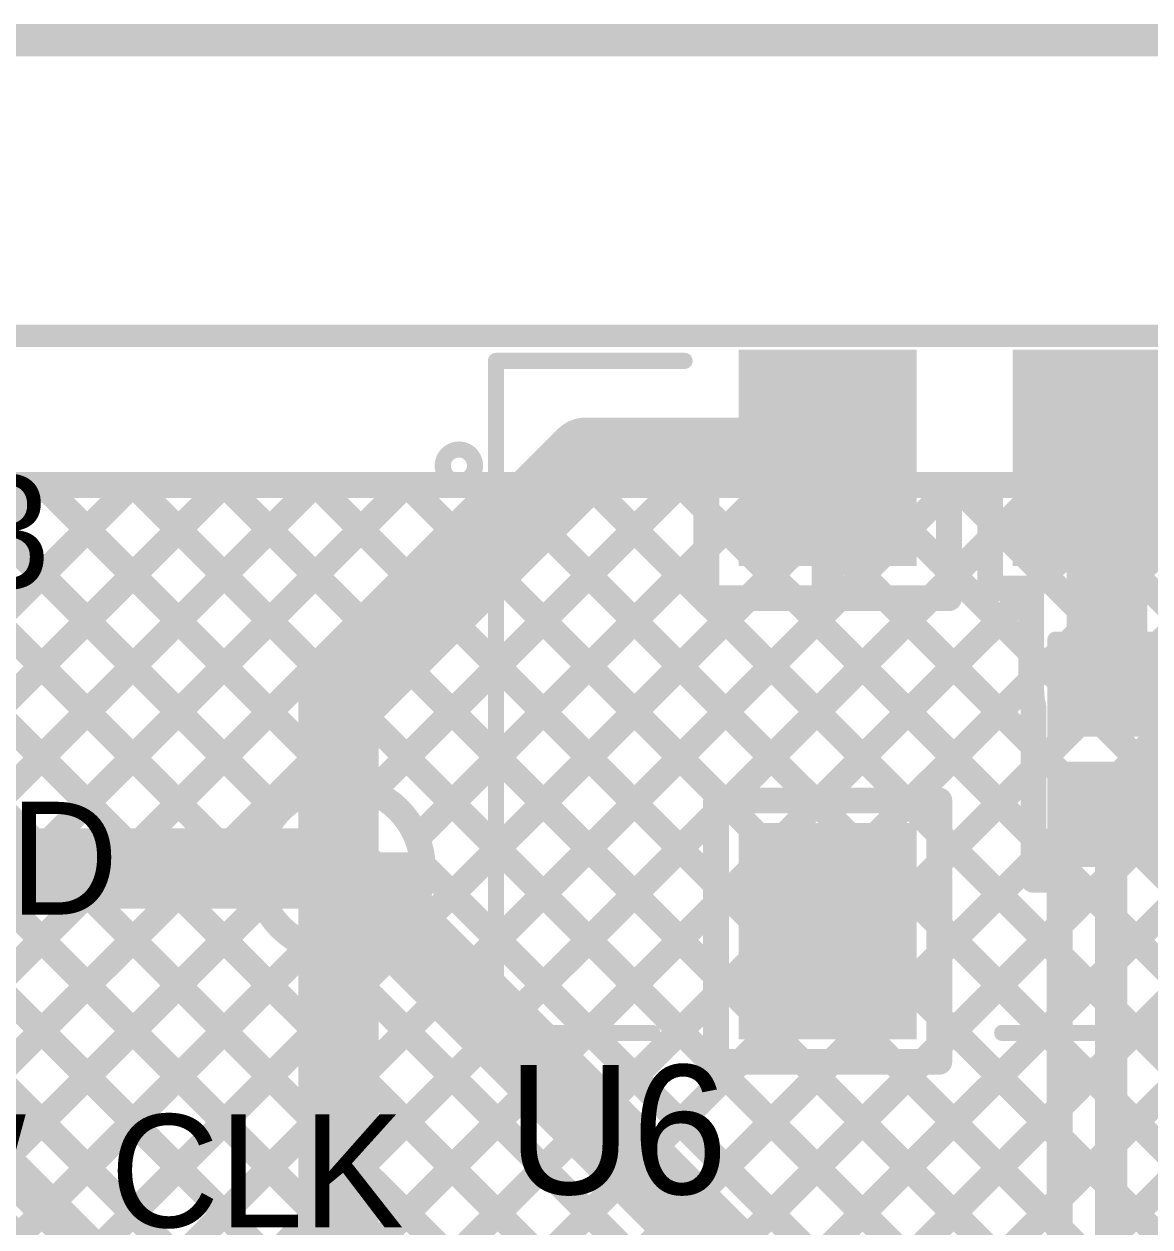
# Model space of a CAD drawing. Header units: millimetres. Extents: x 3.57 to 6.19, y 4.04 to 5.89.
# Drawn here: x 3.7705 to 4.1197, y 5.4971 to 5.8703 of the extents above; entities that cross this region are included whole.
import ezdxf

# ---------------------------------------------------------------- set-up
doc = ezdxf.new("R2010")
doc.units = ezdxf.units.MM
doc.header["$MEASUREMENT"] = 0
for name, color, linetype in [('BottomLayer', 5, 'Continuous'), ('BottomSolder', 6, 'Continuous'), ('Mechanical1', 6, 'Continuous'), ('Mechanical2', 216, 'Continuous'), ('MultiLayer', 9, 'Continuous'), ('TopLayer', 1, 'Continuous'), ('TopOverlay', 2, 'Continuous'), ('TopPaste', 8, 'Continuous'), ('TopSolder', 216, 'Continuous'), ('ViaHoleLayer', 16, 'Continuous')]:
    doc.layers.add(name, color=color, linetype=linetype)

# ---------------------------------------------------------------- blocks, each defined once
blk = doc.blocks.new('PRO_OB_440_4')
at = {"layer": 'TopLayer'}
for points in [[(-0.10295, 0.18701), (-0.0439, 0.18701), (-0.10295, 0.23425), (-0.0439, 0.23425)], [(0.0439, 0.18701), (0.10295, 0.18701), (0.0439, 0.23425), (0.10295, 0.23425)], [(0.0439, 0.09882), (0.10295, 0.09882), (0.0439, 0.14921), (0.10295, 0.14921)]]:
    blk.add_solid(points, dxfattribs=at)
at = {"layer": 'TopOverlay'}
for points, const_width in [([(0.076, 0.325, 1), (0.066, 0.325, 1)], 0.005), ([(0.06475, 0.325, 1), (0.06725, 0.325, 1)], 0.0025), ([(0.07475, 0.325, 1), (0.07725, 0.325, 1)], 0.0025), ([(-0.10625, 0.3135, 1), (-0.10375, 0.3135, 1)], 0.0025), ([(-0.10625, 0.3135, 1), (-0.10375, 0.3135, 1)], 0.0025), ([(0.10225, 0.3135, 1), (0.10475, 0.3135, 1)], 0.0025), ([(0.10225, 0.3135, 1), (0.10475, 0.3135, 1)], 0.0025), ([(-0.10625, 0.265, 1), (-0.10375, 0.265, 1)], 0.0025), ([(0.10225, 0.255, 1), (0.10475, 0.255, 1)], 0.0025), ([(-0.10625, 0.1565, 1), (-0.10375, 0.1565, 1)], 0.0025)]:
    blk.add_lwpolyline(points, format="xyb", close=True, dxfattribs=dict(at, const_width=const_width))
at = {"layer": 'TopOverlay', "const_width": 0.005}
for points in [[(-0.105, 0.3135), (-0.105, 0.265)], [(-0.105, 0.3135), (0.1035, 0.3135)], [(0.1035, 0.3135), (0.1035, 0.255)], [(-0.105, 0.1565), (-0.105, -0.151)]]:
    blk.add_lwpolyline(points, dxfattribs=at)
at = {"layer": 'TopPaste'}
for points in [[(-0.10295, 0.18701), (-0.0439, 0.18701), (-0.10295, 0.23425), (-0.0439, 0.23425)], [(0.0439, 0.18701), (0.10295, 0.18701), (0.0439, 0.23425), (0.10295, 0.23425)], [(0.0439, 0.09882), (0.10295, 0.09882), (0.0439, 0.14921), (0.10295, 0.14921)]]:
    blk.add_solid(points, dxfattribs=at)
at = {"layer": 'TopSolder'}
for points in [[(-0.10695, 0.18301), (-0.0399, 0.18301), (-0.10695, 0.23825), (-0.0399, 0.23825)], [(0.0399, 0.18301), (0.10695, 0.18301), (0.0399, 0.23825), (0.10695, 0.23825)], [(0.0399, 0.09482), (0.10695, 0.09482), (0.0399, 0.15321), (0.10695, 0.15321)]]:
    blk.add_solid(points, dxfattribs=at)
blk = doc.blocks.new('I___0402_5')
at = {"layer": 'TopLayer'}
for points in [[(-0.02953, -0.01181), (-0.00787, -0.01181), (-0.02953, 0.01181), (-0.00787, 0.01181)], [(0.00787, -0.01181), (0.02953, -0.01181), (0.00787, 0.01181), (0.02953, 0.01181)]]:
    blk.add_solid(points, dxfattribs=at)
at = {"layer": 'TopOverlay', "const_width": 0.005}
for points in [[(-0.034, -0.016), (-0.034, 0.016)], [(0.034, 0.016), (-0.034, 0.016)], [(0.034, -0.016), (0.034, 0.016)], [(0.034, -0.016), (-0.034, -0.016)]]:
    blk.add_lwpolyline(points, dxfattribs=at)
at = {"layer": 'TopOverlay', "const_width": 0.0025}
for points in [[(-0.03525, 0.016, 1), (-0.03275, 0.016, 1)], [(-0.03525, 0.016, 1), (-0.03275, 0.016, 1)], [(0.03275, 0.016, 1), (0.03525, 0.016, 1)], [(0.03275, 0.016, 1), (0.03525, 0.016, 1)], [(-0.03525, -0.016, 1), (-0.03275, -0.016, 1)], [(-0.03525, -0.016, 1), (-0.03275, -0.016, 1)], [(0.03275, -0.016, 1), (0.03525, -0.016, 1)], [(0.03275, -0.016, 1), (0.03525, -0.016, 1)]]:
    blk.add_lwpolyline(points, format="xyb", close=True, dxfattribs=at)
at = {"layer": 'TopPaste'}
for points in [[(-0.02953, -0.01181), (-0.00787, -0.01181), (-0.02953, 0.01181), (-0.00787, 0.01181)], [(0.00787, -0.01181), (0.02953, -0.01181), (0.00787, 0.01181), (0.02953, 0.01181)]]:
    blk.add_solid(points, dxfattribs=at)
at = {"layer": 'TopSolder'}
for points in [[(-0.03353, -0.01581), (-0.00387, -0.01581), (-0.03353, 0.01581), (-0.00387, 0.01581)], [(0.00387, -0.01581), (0.03353, -0.01581), (0.00387, 0.01581), (0.03353, 0.01581)]]:
    blk.add_solid(points, dxfattribs=at)

msp = doc.modelspace()

# ---------------------------------------------------------------- linework, layer by layer
at = {"layer": 'BottomLayer'}
for points, const_width in [([(3.65281, 5.54786), (3.83223, 5.72728)], 0.008), ([(3.6694, 5.53617), (3.86051, 5.72728)], 0.008), ([(3.67769, 5.6293), (3.77566, 5.72728)], 0.008), ([(3.67984, 5.72728), (5.93734, 5.72728)], 0.008), ([(3.68279, 5.60612), (3.80394, 5.72728)], 0.008), ([(3.6858, 5.52428), (3.8888, 5.72728)], 0.008), ([(3.69139, 5.72728), (4.16646, 5.25221)], 0.008), ([(3.71408, 5.52428), (3.91708, 5.72728)], 0.008), ([(3.71967, 5.72728), (3.84288, 5.60407)], 0.008), ([(3.74237, 5.52428), (3.94537, 5.72728)], 0.008), ([(3.74796, 5.72728), (3.84941, 5.62582)], 0.008), ([(3.77624, 5.72728), (3.86945, 5.63406)], 0.008), ([(3.79359, 5.49065), (4.03022, 5.72728)], 0.008), ([(3.80453, 5.72728), (4.25828, 5.27352)], 0.008), ([(3.80774, 5.47651), (4.0585, 5.72728)], 0.008), ([(3.82188, 5.46237), (4.08679, 5.72728)], 0.008), ([(3.83281, 5.72728), (4.27243, 5.28766)], 0.008), ([(3.83602, 5.44823), (4.11507, 5.72728)], 0.008), ([(3.85016, 5.43408), (4.14336, 5.72728)], 0.008), ([(3.86109, 5.72728), (4.28657, 5.3018)], 0.008), ([(3.86431, 5.41994), (4.17164, 5.72728)], 0.008), ([(3.87841, 5.63204), (3.97365, 5.72728)], 0.008), ([(3.87845, 5.4058), (4.19992, 5.72728)], 0.008), ([(3.88938, 5.72728), (4.30071, 5.31594)], 0.008), ([(3.89237, 5.61771), (4.00193, 5.72728)], 0.008), ([(3.89259, 5.39166), (4.22821, 5.72728)], 0.008), ([(3.90673, 5.37752), (4.25649, 5.72728)], 0.008), ([(3.91766, 5.72728), (4.31546, 5.32947)], 0.008), ([(3.92087, 5.36337), (4.28478, 5.72728)], 0.008), ([(3.93502, 5.34923), (4.31306, 5.72728)], 0.008), ([(3.94595, 5.72728), (4.20849, 5.46473)], 0.008), ([(3.94916, 5.33509), (4.34135, 5.72728)], 0.008), ([(3.97423, 5.72728), (4.20839, 5.49312)], 0.008), ([(4.00252, 5.72728), (4.22539, 5.5044)], 0.008), ([(4.0308, 5.72728), (4.42558, 5.3325)], 0.008), ([(4.05908, 5.72728), (4.45386, 5.3325)], 0.008), ([(4.08737, 5.72728), (4.48214, 5.3325)], 0.008), ([(4.11565, 5.72728), (4.51043, 5.3325)], 0.008), ([(3.67984, 5.71054), (4.14996, 5.24042)], 0.008), ([(3.67984, 5.68226), (4.1915, 5.1706)], 0.008), ([(3.66803, 5.66578), (4.1915, 5.14231)], 0.008), ([(3.86834, 5.60828), (3.86834, 5.63009)], 0.01), ([(3.67903, 5.62649), (4.1915, 5.11403)], 0.008), ([(3.63734, 5.60828), (3.86834, 5.60828)], 0.025), ([(3.86834, 5.60828), (3.99762, 5.479)], 0.025), ([(3.84653, 5.60828), (3.86834, 5.60828)], 0.01), ([(3.86834, 5.60828), (3.89015, 5.60828)], 0.01), ([(3.86834, 5.58646), (3.86834, 5.60828)], 0.01), ([(3.89413, 5.60939), (4.24414, 5.25938)], 0.008), ([(3.76531, 5.51894), (3.84458, 5.5982)], 0.008), ([(3.88589, 5.58934), (4.23, 5.24523)], 0.008), ([(3.77945, 5.50479), (3.85891, 5.58425)], 0.008), ([(3.86414, 5.58281), (4.21586, 5.23109)], 0.008), ([(3.76467, 5.51958), (4.13516, 5.14909)], 0.008), ([(3.75334, 5.50828), (4.13534, 5.12628)], 0.01)]:
    msp.add_lwpolyline(points, dxfattribs=dict(at, const_width=const_width))
for points, const_width in [([(3.77366, 5.72728, 1), (3.77766, 5.72728, 1)], 0.004), ([(3.77424, 5.72728, 1), (3.77824, 5.72728, 1)], 0.004), ([(3.80194, 5.72728, 1), (3.80594, 5.72728, 1)], 0.004), ([(3.80253, 5.72728, 1), (3.80653, 5.72728, 1)], 0.004), ([(3.83023, 5.72728, 1), (3.83423, 5.72728, 1)], 0.004), ([(3.83081, 5.72728, 1), (3.83481, 5.72728, 1)], 0.004), ([(3.85851, 5.72728, 1), (3.86251, 5.72728, 1)], 0.004), ([(3.85909, 5.72728, 1), (3.86309, 5.72728, 1)], 0.004), ([(3.8868, 5.72728, 1), (3.8908, 5.72728, 1)], 0.004), ([(3.88738, 5.72728, 1), (3.89138, 5.72728, 1)], 0.004), ([(3.91508, 5.72728, 1), (3.91908, 5.72728, 1)], 0.004), ([(3.91566, 5.72728, 1), (3.91966, 5.72728, 1)], 0.004), ([(3.94337, 5.72728, 1), (3.94737, 5.72728, 1)], 0.004), ([(3.94395, 5.72728, 1), (3.94795, 5.72728, 1)], 0.004), ([(3.97165, 5.72728, 1), (3.97565, 5.72728, 1)], 0.004), ([(3.97223, 5.72728, 1), (3.97623, 5.72728, 1)], 0.004), ([(3.99993, 5.72728, 1), (4.00393, 5.72728, 1)], 0.004), ([(4.00052, 5.72728, 1), (4.00452, 5.72728, 1)], 0.004), ([(4.02822, 5.72728, 1), (4.03222, 5.72728, 1)], 0.004), ([(4.0288, 5.72728, 1), (4.0328, 5.72728, 1)], 0.004), ([(4.0565, 5.72728, 1), (4.0605, 5.72728, 1)], 0.004), ([(4.05708, 5.72728, 1), (4.06108, 5.72728, 1)], 0.004), ([(4.08479, 5.72728, 1), (4.08879, 5.72728, 1)], 0.004), ([(4.08537, 5.72728, 1), (4.08937, 5.72728, 1)], 0.004), ([(4.11307, 5.72728, 1), (4.11707, 5.72728, 1)], 0.004), ([(4.11365, 5.72728, 1), (4.11765, 5.72728, 1)], 0.004), ([(3.89415, 5.60828, 1), (3.84253, 5.60828, 1)], 0.008), ([(3.86745, 5.63406, 1), (3.87145, 5.63406, 1)], 0.004), ([(3.87641, 5.63204, 1), (3.88041, 5.63204, 1)], 0.004), ([(3.86584, 5.63009, 1), (3.87084, 5.63009, 1)], 0.005), ([(3.84741, 5.62582, 1), (3.85141, 5.62582, 1)], 0.004), ([(3.86209, 5.60828, 1), (3.87459, 5.60828, 1)], 0.0125), ([(3.86209, 5.60828, 1), (3.87459, 5.60828, 1)], 0.0125), ([(3.89037, 5.61771, 1), (3.89437, 5.61771, 1)], 0.004), ([(3.86244, 5.60828, 1), (3.87425, 5.60828, 1)], 0.01181), ([(3.84403, 5.60828, 1), (3.84903, 5.60828, 1)], 0.005), ([(3.86584, 5.60828, 1), (3.87084, 5.60828, 1)], 0.005), ([(3.86584, 5.60828, 1), (3.87084, 5.60828, 1)], 0.005), ([(3.86584, 5.60828, 1), (3.87084, 5.60828, 1)], 0.005), ([(3.86584, 5.60828, 1), (3.87084, 5.60828, 1)], 0.005), ([(3.88765, 5.60828, 1), (3.89265, 5.60828, 1)], 0.005), ([(3.89213, 5.60939, 1), (3.89613, 5.60939, 1)], 0.004), ([(3.84053, 5.60828, 1), (3.84453, 5.60828, 1)], 0.004), ([(3.89215, 5.60828, 1), (3.89615, 5.60828, 1)], 0.004), ([(3.84088, 5.60407, 1), (3.84488, 5.60407, 1)], 0.004), ([(3.84258, 5.5982, 1), (3.84658, 5.5982, 1)], 0.004), ([(3.86584, 5.58646, 1), (3.87084, 5.58646, 1)], 0.005), ([(3.88389, 5.58934, 1), (3.88789, 5.58934, 1)], 0.004), ([(3.85691, 5.58425, 1), (3.86091, 5.58425, 1)], 0.004), ([(3.86214, 5.58281, 1), (3.86614, 5.58281, 1)], 0.004), ([(3.77745, 5.50479, 1), (3.78145, 5.50479, 1)], 0.004)]:
    msp.add_lwpolyline(points, format="xyb", close=True, dxfattribs=dict(at, const_width=const_width))
at = {"layer": 'BottomSolder', "const_width": 0.00991}
msp.add_lwpolyline([(3.86339, 5.60828, 1), (3.8733, 5.60828, 1)], format="xyb", close=True, dxfattribs=at)
at = {"layer": 'Mechanical1', "const_width": 0.01}
msp.add_lwpolyline([(3.57462, 5.86528), (4.47849, 5.86528)], dxfattribs=at)
at = {"layer": 'Mechanical2', "const_width": 0.007}
msp.add_lwpolyline([(3.57462, 5.77356), (5.97619, 5.77356)], dxfattribs=at)
at = {"layer": 'MultiLayer', "const_width": 0.01181}
msp.add_lwpolyline([(3.86244, 5.60828, 1), (3.87425, 5.60828, 1)], format="xyb", close=True, dxfattribs=at)
at = {"layer": 'TopLayer'}
for points, const_width in [([(3.868, 5.65893), (3.94477, 5.7357)], 0.025), ([(3.94477, 5.7357), (4.01971, 5.7357)], 0.025), ([(4.10633, 5.7307), (4.10633, 5.7357)], 0.025), ([(4.01971, 5.69617), (4.01971, 5.7357)], 0.01), ([(4.10633, 5.7307), (4.16842, 5.7307)], 0.025), ([(4.10633, 5.66399), (4.10633, 5.7307)], 0.025), ([(3.67984, 5.72728), (3.98209, 5.72728)], 0.008), ([(3.69139, 5.72728), (4.04784, 5.37082)], 0.008), ([(3.71362, 5.66523), (3.77566, 5.72728)], 0.008), ([(3.71967, 5.72728), (3.84288, 5.60407)], 0.008), ([(3.72776, 5.65109), (3.80394, 5.72728)], 0.008), ([(3.74188, 5.63692), (3.83223, 5.72728)], 0.008), ([(3.74784, 5.61461), (3.86051, 5.72728)], 0.008), ([(3.74784, 5.52975), (3.94537, 5.72728)], 0.008), ([(3.74784, 5.55804), (3.91708, 5.72728)], 0.008), ([(3.74784, 5.58632), (3.8888, 5.72728)], 0.008), ([(3.74796, 5.72728), (3.84941, 5.62582)], 0.008), ([(3.77624, 5.72728), (3.86945, 5.63406)], 0.008), ([(3.80453, 5.72728), (4.09165, 5.44015)], 0.008), ([(3.83281, 5.72728), (3.98509, 5.57499)], 0.008), ([(3.86109, 5.72728), (3.98509, 5.60328)], 0.008), ([(3.87841, 5.63204), (3.97365, 5.72728)], 0.008), ([(3.88938, 5.72728), (3.98728, 5.62938)], 0.008), ([(3.91766, 5.72728), (4.01556, 5.62938)], 0.008), ([(3.94595, 5.72728), (4.04384, 5.62938)], 0.008), ([(3.97423, 5.72728), (3.98209, 5.71942)], 0.008), ([(3.98209, 5.69217), (3.98209, 5.72728)], 0.008), ([(4.05734, 5.72728), (4.07013, 5.72728)], 0.008), ([(4.05734, 5.69217), (4.05734, 5.72728)], 0.008), ([(4.05908, 5.72728), (4.07013, 5.71623)], 0.008), ([(4.07013, 5.69517), (4.07013, 5.72728)], 0.008), ([(3.67984, 5.71054), (4.04784, 5.34254)], 0.008), ([(4.05734, 5.69782), (4.07013, 5.71062)], 0.008), ([(3.89237, 5.61771), (3.98209, 5.70743)], 0.008), ([(4.05734, 5.70074), (4.08283, 5.67525)], 0.008), ([(4.01717, 5.62938), (4.08283, 5.69503)], 0.008), ([(4.05168, 5.69217), (4.05734, 5.69782)], 0.008), ([(4.07013, 5.69517), (4.08283, 5.69517)], 0.008), ([(4.08283, 5.66399), (4.08283, 5.69517)], 0.008), ([(3.74784, 5.4449), (3.99512, 5.69217)], 0.008), ([(3.74784, 5.41662), (4.0234, 5.69217)], 0.008), ([(3.98209, 5.69217), (4.05734, 5.69217)], 0.008), ([(3.98889, 5.62938), (4.05168, 5.69217)], 0.008), ([(4.00933, 5.69217), (4.08353, 5.61797)], 0.008), ([(4.03762, 5.69217), (4.08353, 5.64626)], 0.008), ([(4.10633, 5.66399), (4.10634, 5.66398)], 0.025), ([(3.868, 5.35128), (3.868, 5.65893)], 0.025), ([(4.04546, 5.62938), (4.08283, 5.66675)], 0.008), ([(4.08353, 5.6484), (4.08353, 5.65828)], 0.008), ([(4.08353, 5.64215), (4.08353, 5.6484)], 0.008), ([(4.08353, 5.64215), (4.08353, 5.6484)], 0.008), ([(4.05434, 5.60997), (4.08353, 5.63917)], 0.008), ([(4.08353, 5.60475), (4.08353, 5.64215)], 0.008), ([(3.86834, 5.60828), (3.86834, 5.63009)], 0.01), ([(3.98509, 5.62938), (4.05434, 5.62938)], 0.008), ([(3.98509, 5.62558), (3.98889, 5.62938)], 0.008), ([(3.98509, 5.54832), (3.98509, 5.62938)], 0.008), ([(4.05434, 5.54832), (4.05434, 5.62938)], 0.008), ([(4.10634, 5.62658), (4.10765, 5.62527)], 0.01), ([(3.74784, 5.38833), (3.98509, 5.62558)], 0.008), ([(4.10765, 5.27786), (4.10765, 5.62527)], 0.01), ([(4.05434, 5.61889), (4.09165, 5.58157)], 0.008), ([(3.74784, 5.61425), (3.9711, 5.391)], 0.008), ([(3.84653, 5.60828), (3.86834, 5.60828)], 0.01), ([(3.86834, 5.60828), (3.89015, 5.60828)], 0.01), ([(3.86834, 5.58646), (3.86834, 5.60828)], 0.01), ([(3.89413, 5.60939), (4.09165, 5.41186)], 0.008), ([(4.05434, 5.58169), (4.08353, 5.61088)], 0.008), ([(4.08353, 5.60475), (4.09165, 5.60475)], 0.008), ([(4.09165, 5.38378), (4.09165, 5.60475)], 0.008), ([(3.74784, 5.50147), (3.84458, 5.5982)], 0.008), ([(3.74784, 5.36005), (3.98509, 5.5973)], 0.008), ([(4.05434, 5.5534), (4.09165, 5.59072)], 0.008), ([(4.05434, 5.5906), (4.09165, 5.55329)], 0.008), ([(3.88589, 5.58934), (4.09146, 5.38378)], 0.008), ([(3.74784, 5.58597), (3.94281, 5.391)], 0.008), ([(3.74784, 5.47319), (3.85891, 5.58425)], 0.008), ([(3.86414, 5.58281), (4.06317, 5.38378)], 0.008), ([(3.77697, 5.36089), (3.98509, 5.56901)], 0.008), ([(3.92022, 5.391), (4.09165, 5.56244)], 0.008), ([(4.05434, 5.56232), (4.09165, 5.525)], 0.008), ([(3.74784, 5.55768), (3.91453, 5.391)], 0.008), ([(4.04926, 5.54832), (4.05434, 5.5534)], 0.008), ([(3.80281, 5.35844), (3.99269, 5.54832)], 0.008), ([(3.86215, 5.3895), (4.02097, 5.54832)], 0.008), ([(3.89043, 5.3895), (4.04926, 5.54832)], 0.008), ([(3.98509, 5.54832), (4.05434, 5.54832)], 0.008), ([(4.01176, 5.54832), (4.09165, 5.46843)], 0.008), ([(4.04005, 5.54832), (4.09165, 5.49672)], 0.008), ([(3.9485, 5.391), (4.09165, 5.53415)], 0.008), ([(3.74784, 5.5294), (3.88774, 5.3895)], 0.008), ([(3.97679, 5.391), (4.09165, 5.50587)], 0.008)]:
    msp.add_lwpolyline(points, dxfattribs=dict(at, const_width=const_width))
for points, const_width in [([(3.93852, 5.7357, 1), (3.95102, 5.7357, 1)], 0.0125), ([(3.93852, 5.7357, 1), (3.95102, 5.7357, 1)], 0.0125), ([(4.01346, 5.7357, 1), (4.02596, 5.7357, 1)], 0.0125), ([(4.10008, 5.7357, 1), (4.11258, 5.7357, 1)], 0.0125), ([(4.01721, 5.7357, 1), (4.02221, 5.7357, 1)], 0.005), ([(4.10008, 5.7307, 1), (4.11258, 5.7307, 1)], 0.0125), ([(4.10008, 5.7307, 1), (4.11258, 5.7307, 1)], 0.0125), ([(4.10008, 5.7307, 1), (4.11258, 5.7307, 1)], 0.0125), ([(3.77366, 5.72728, 1), (3.77766, 5.72728, 1)], 0.004), ([(3.77424, 5.72728, 1), (3.77824, 5.72728, 1)], 0.004), ([(3.80194, 5.72728, 1), (3.80594, 5.72728, 1)], 0.004), ([(3.80253, 5.72728, 1), (3.80653, 5.72728, 1)], 0.004), ([(3.83023, 5.72728, 1), (3.83423, 5.72728, 1)], 0.004), ([(3.83081, 5.72728, 1), (3.83481, 5.72728, 1)], 0.004), ([(3.85851, 5.72728, 1), (3.86251, 5.72728, 1)], 0.004), ([(3.85909, 5.72728, 1), (3.86309, 5.72728, 1)], 0.004), ([(3.8868, 5.72728, 1), (3.8908, 5.72728, 1)], 0.004), ([(3.88738, 5.72728, 1), (3.89138, 5.72728, 1)], 0.004), ([(3.91508, 5.72728, 1), (3.91908, 5.72728, 1)], 0.004), ([(3.91566, 5.72728, 1), (3.91966, 5.72728, 1)], 0.004), ([(3.94337, 5.72728, 1), (3.94737, 5.72728, 1)], 0.004), ([(3.94395, 5.72728, 1), (3.94795, 5.72728, 1)], 0.004), ([(3.97165, 5.72728, 1), (3.97565, 5.72728, 1)], 0.004), ([(3.97223, 5.72728, 1), (3.97623, 5.72728, 1)], 0.004), ([(3.98009, 5.72728, 1), (3.98409, 5.72728, 1)], 0.004), ([(3.98009, 5.72728, 1), (3.98409, 5.72728, 1)], 0.004), ([(4.05534, 5.72728, 1), (4.05934, 5.72728, 1)], 0.004), ([(4.05534, 5.72728, 1), (4.05934, 5.72728, 1)], 0.004), ([(4.05708, 5.72728, 1), (4.06108, 5.72728, 1)], 0.004), ([(4.06813, 5.72728, 1), (4.07213, 5.72728, 1)], 0.004), ([(4.06813, 5.72728, 1), (4.07213, 5.72728, 1)], 0.004), ([(3.98009, 5.71942, 1), (3.98409, 5.71942, 1)], 0.004), ([(4.06813, 5.71623, 1), (4.07213, 5.71623, 1)], 0.004), ([(4.06813, 5.71062, 1), (4.07213, 5.71062, 1)], 0.004), ([(3.98009, 5.70743, 1), (3.98409, 5.70743, 1)], 0.004), ([(4.05534, 5.70074, 1), (4.05934, 5.70074, 1)], 0.004), ([(4.01721, 5.69617, 1), (4.02221, 5.69617, 1)], 0.005), ([(4.05534, 5.69782, 1), (4.05934, 5.69782, 1)], 0.004), ([(4.05534, 5.69782, 1), (4.05934, 5.69782, 1)], 0.004), ([(4.06813, 5.69517, 1), (4.07213, 5.69517, 1)], 0.004), ([(4.06813, 5.69517, 1), (4.07213, 5.69517, 1)], 0.004), ([(4.08083, 5.69517, 1), (4.08483, 5.69517, 1)], 0.004), ([(4.08083, 5.69517, 1), (4.08483, 5.69517, 1)], 0.004), ([(4.08083, 5.69503, 1), (4.08483, 5.69503, 1)], 0.004), ([(3.98009, 5.69217, 1), (3.98409, 5.69217, 1)], 0.004), ([(3.98009, 5.69217, 1), (3.98409, 5.69217, 1)], 0.004), ([(3.99312, 5.69217, 1), (3.99712, 5.69217, 1)], 0.004), ([(4.00733, 5.69217, 1), (4.01133, 5.69217, 1)], 0.004), ([(4.0214, 5.69217, 1), (4.0254, 5.69217, 1)], 0.004), ([(4.03562, 5.69217, 1), (4.03962, 5.69217, 1)], 0.004), ([(4.04968, 5.69217, 1), (4.05368, 5.69217, 1)], 0.004), ([(4.04968, 5.69217, 1), (4.05368, 5.69217, 1)], 0.004), ([(4.05534, 5.69217, 1), (4.05934, 5.69217, 1)], 0.004), ([(4.05534, 5.69217, 1), (4.05934, 5.69217, 1)], 0.004), ([(4.08083, 5.67525, 1), (4.08483, 5.67525, 1)], 0.004), ([(4.10008, 5.66399, 1), (4.11258, 5.66399, 1)], 0.0125), ([(4.10008, 5.66399, 1), (4.11258, 5.66399, 1)], 0.0125), ([(4.10009, 5.66398, 1), (4.11259, 5.66398, 1)], 0.0125), ([(3.86175, 5.65893, 1), (3.87425, 5.65893, 1)], 0.0125), ([(3.86175, 5.65893, 1), (3.87425, 5.65893, 1)], 0.0125), ([(4.08083, 5.66675, 1), (4.08483, 5.66675, 1)], 0.004), ([(4.08083, 5.66399, 1), (4.08483, 5.66399, 1)], 0.004), ([(4.08083, 5.66399, 1), (4.08483, 5.66399, 1)], 0.004), ([(4.08083, 5.66399, 1), (4.08483, 5.66399, 1)], 0.004), ([(4.08153, 5.65828, 1), (4.08553, 5.65828, 1)], 0.004), ([(4.08153, 5.65828, 1), (4.08553, 5.65828, 1)], 0.004), ([(4.08153, 5.65828, 1), (4.08553, 5.65828, 1)], 0.004), ([(4.08153, 5.6484, 1), (4.08553, 5.6484, 1)], 0.004), ([(4.08153, 5.6484, 1), (4.08553, 5.6484, 1)], 0.004), ([(4.08153, 5.6484, 1), (4.08553, 5.6484, 1)], 0.004), ([(4.08153, 5.64626, 1), (4.08553, 5.64626, 1)], 0.004), ([(4.08153, 5.64215, 1), (4.08553, 5.64215, 1)], 0.004), ([(4.08153, 5.64215, 1), (4.08553, 5.64215, 1)], 0.004), ([(4.08153, 5.64215, 1), (4.08553, 5.64215, 1)], 0.004), ([(4.08153, 5.63917, 1), (4.08553, 5.63917, 1)], 0.004), ([(3.89415, 5.60828, 1), (3.84253, 5.60828, 1)], 0.008), ([(3.86745, 5.63406, 1), (3.87145, 5.63406, 1)], 0.004), ([(3.87641, 5.63204, 1), (3.88041, 5.63204, 1)], 0.004), ([(3.86584, 5.63009, 1), (3.87084, 5.63009, 1)], 0.005), ([(3.98309, 5.62938, 1), (3.98709, 5.62938, 1)], 0.004), ([(3.98309, 5.62938, 1), (3.98709, 5.62938, 1)], 0.004), ([(3.98528, 5.62938, 1), (3.98928, 5.62938, 1)], 0.004), ([(3.98689, 5.62938, 1), (3.99089, 5.62938, 1)], 0.004), ([(3.98689, 5.62938, 1), (3.99089, 5.62938, 1)], 0.004), ([(4.01356, 5.62938, 1), (4.01756, 5.62938, 1)], 0.004), ([(4.01517, 5.62938, 1), (4.01917, 5.62938, 1)], 0.004), ([(4.04184, 5.62938, 1), (4.04584, 5.62938, 1)], 0.004), ([(4.04346, 5.62938, 1), (4.04746, 5.62938, 1)], 0.004), ([(4.05234, 5.62938, 1), (4.05634, 5.62938, 1)], 0.004), ([(4.05234, 5.62938, 1), (4.05634, 5.62938, 1)], 0.004), ([(4.10384, 5.62658, 1), (4.10884, 5.62658, 1)], 0.005), ([(3.84741, 5.62582, 1), (3.85141, 5.62582, 1)], 0.004), ([(3.98309, 5.62558, 1), (3.98709, 5.62558, 1)], 0.004), ([(3.98309, 5.62558, 1), (3.98709, 5.62558, 1)], 0.004), ([(4.10515, 5.62527, 1), (4.11015, 5.62527, 1)], 0.005), ([(4.10515, 5.62527, 1), (4.11015, 5.62527, 1)], 0.005), ([(3.89037, 5.61771, 1), (3.89437, 5.61771, 1)], 0.004), ([(4.05234, 5.61889, 1), (4.05634, 5.61889, 1)], 0.004), ([(4.08153, 5.61797, 1), (4.08553, 5.61797, 1)], 0.004), ([(3.86244, 5.60828, 1), (3.87425, 5.60828, 1)], 0.01181), ([(3.84403, 5.60828, 1), (3.84903, 5.60828, 1)], 0.005), ([(3.86584, 5.60828, 1), (3.87084, 5.60828, 1)], 0.005), ([(3.86584, 5.60828, 1), (3.87084, 5.60828, 1)], 0.005), ([(3.86584, 5.60828, 1), (3.87084, 5.60828, 1)], 0.005), ([(3.86584, 5.60828, 1), (3.87084, 5.60828, 1)], 0.005), ([(3.88765, 5.60828, 1), (3.89265, 5.60828, 1)], 0.005), ([(3.89213, 5.60939, 1), (3.89613, 5.60939, 1)], 0.004), ([(4.05234, 5.60997, 1), (4.05634, 5.60997, 1)], 0.004), ([(4.08153, 5.61088, 1), (4.08553, 5.61088, 1)], 0.004), ([(3.84053, 5.60828, 1), (3.84453, 5.60828, 1)], 0.004), ([(3.89215, 5.60828, 1), (3.89615, 5.60828, 1)], 0.004), ([(3.84088, 5.60407, 1), (3.84488, 5.60407, 1)], 0.004), ([(3.98309, 5.60328, 1), (3.98709, 5.60328, 1)], 0.004), ([(4.08153, 5.60475, 1), (4.08553, 5.60475, 1)], 0.004), ([(4.08153, 5.60475, 1), (4.08553, 5.60475, 1)], 0.004), ([(4.08965, 5.60475, 1), (4.09365, 5.60475, 1)], 0.004), ([(4.08965, 5.60475, 1), (4.09365, 5.60475, 1)], 0.004), ([(3.84258, 5.5982, 1), (3.84658, 5.5982, 1)], 0.004), ([(3.98309, 5.5973, 1), (3.98709, 5.5973, 1)], 0.004), ([(4.05234, 5.5906, 1), (4.05634, 5.5906, 1)], 0.004), ([(4.08965, 5.59072, 1), (4.09365, 5.59072, 1)], 0.004), ([(3.86584, 5.58646, 1), (3.87084, 5.58646, 1)], 0.005), ([(3.88389, 5.58934, 1), (3.88789, 5.58934, 1)], 0.004), ([(3.85691, 5.58425, 1), (3.86091, 5.58425, 1)], 0.004), ([(3.86214, 5.58281, 1), (3.86614, 5.58281, 1)], 0.004), ([(4.05234, 5.58169, 1), (4.05634, 5.58169, 1)], 0.004), ([(4.08965, 5.58157, 1), (4.09365, 5.58157, 1)], 0.004), ([(3.98309, 5.57499, 1), (3.98709, 5.57499, 1)], 0.004), ([(3.98309, 5.56901, 1), (3.98709, 5.56901, 1)], 0.004), ([(4.05234, 5.56232, 1), (4.05634, 5.56232, 1)], 0.004), ([(4.08965, 5.56244, 1), (4.09365, 5.56244, 1)], 0.004), ([(4.05234, 5.5534, 1), (4.05634, 5.5534, 1)], 0.004), ([(4.05234, 5.5534, 1), (4.05634, 5.5534, 1)], 0.004), ([(4.08965, 5.55329, 1), (4.09365, 5.55329, 1)], 0.004), ([(3.98309, 5.54832, 1), (3.98709, 5.54832, 1)], 0.004), ([(3.98309, 5.54832, 1), (3.98709, 5.54832, 1)], 0.004), ([(3.99069, 5.54832, 1), (3.99469, 5.54832, 1)], 0.004), ([(4.00976, 5.54832, 1), (4.01376, 5.54832, 1)], 0.004), ([(4.01897, 5.54832, 1), (4.02297, 5.54832, 1)], 0.004), ([(4.03805, 5.54832, 1), (4.04205, 5.54832, 1)], 0.004), ([(4.04726, 5.54832, 1), (4.05126, 5.54832, 1)], 0.004), ([(4.04726, 5.54832, 1), (4.05126, 5.54832, 1)], 0.004), ([(4.05234, 5.54832, 1), (4.05634, 5.54832, 1)], 0.004), ([(4.05234, 5.54832, 1), (4.05634, 5.54832, 1)], 0.004), ([(4.08965, 5.53415, 1), (4.09365, 5.53415, 1)], 0.004), ([(4.08965, 5.525, 1), (4.09365, 5.525, 1)], 0.004), ([(4.08965, 5.50587, 1), (4.09365, 5.50587, 1)], 0.004), ([(4.08965, 5.49672, 1), (4.09365, 5.49672, 1)], 0.004)]:
    msp.add_lwpolyline(points, format="xyb", close=True, dxfattribs=dict(at, const_width=const_width))
at = {"layer": 'TopLayer', "const_width": 0.008}
msp.add_lwpolyline([(4.08353, 5.65828, -0.061455), (4.08283, 5.66399)], format="xyb", dxfattribs=at)
msp.add_lwpolyline([(4.08353, 5.65828, -0.061455), (4.08283, 5.66399)], format="xyb", dxfattribs=at)
at = {"layer": 'TopSolder', "const_width": 0.00991}
msp.add_lwpolyline([(3.86339, 5.60828, 1), (3.8733, 5.60828, 1)], format="xyb", close=True, dxfattribs=at)
at = {"layer": 'ViaHoleLayer', "const_width": 0.00591}
msp.add_lwpolyline([(3.86539, 5.60828, 1), (3.8713, 5.60828, 1)], format="xyb", close=True, dxfattribs=at)

# ---------------------------------------------------------------- block references
for name, p, rotation in [('PRO_OB_440_4', (4.23034, 5.66228), 90), ('I___0402_5', (4.10634, 5.64528), 270)]:
    msp.add_blockref(name, p, dxfattribs=dict(rotation=rotation))

# ---------------------------------------------------------------- texts
at = {"layer": 'TopOverlay'}
for s, p in [('3V3', (3.69534, 5.69528)), ('GND', (3.69575, 5.594)), ('SW_CLK', (3.69575, 5.497))]:
    msp.add_text(s, height=0.035, rotation=360, dxfattribs=at).set_placement(p)
msp.add_text('U6', height=0.04, dxfattribs=at).set_placement((3.92034, 5.50728))

doc.saveas('drawing.dxf')
